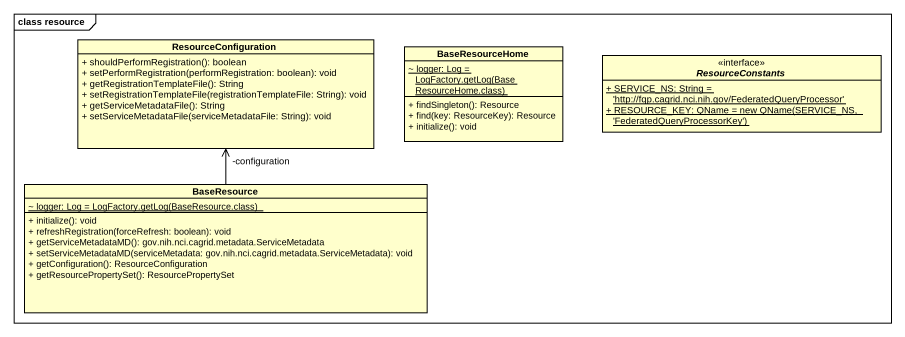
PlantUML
@startuml
mainframe class resource
hide circle
hide empty members
skinparam classAttributeIconSize 0
class ResourceConfiguration {
  + shouldPerformRegistration(): boolean
  + setPerformRegistration(performRegistration: boolean): void
  + getRegistrationTemplateFile(): String
  + setRegistrationTemplateFile(registrationTemplateFile: String): void
  + getServiceMetadataFile(): String
  + setServiceMetadataFile(serviceMetadataFile: String): void
}
class BaseResourceHome {
  {static} {field} ~ logger: Log = LogFactory.getLog(BaseResourceHome.class)
  + findSingleton(): Resource
  + find(key: ResourceKey): Resource
  + initialize(): void
}
interface ResourceConstants <<interface>> {
  {static} + SERVICE_NS: String = 'http://fqp.cagrid.nci.nih.gov/FederatedQueryProcessor'
  {static} {field} + RESOURCE_KEY: QName = new QName(SERVICE_NS, 'FederatedQueryProcessorKey')
}
class BaseResource {
  {static} {field} ~ logger: Log = LogFactory.getLog(BaseResource.class)
  + initialize(): void
  + refreshRegistration(forceRefresh: boolean): void
  + getServiceMetadataMD(): gov.nih.nci.cagrid.metadata.ServiceMetadata
  + setServiceMetadataMD(serviceMetadata: gov.nih.nci.cagrid.metadata.ServiceMetadata): void
  + getConfiguration(): ResourceConfiguration
  + getResourcePropertySet(): ResourcePropertySet
}
BaseResource -up-> "-configuration" ResourceConfiguration
@enduml
